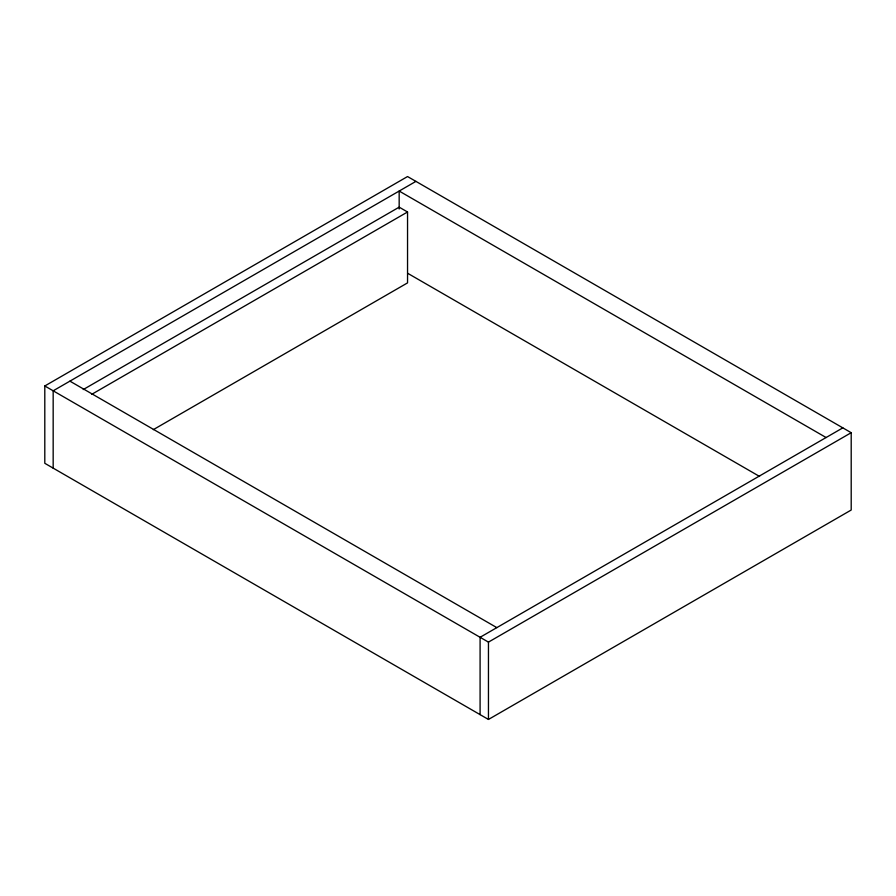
<?xml version="1.0" encoding="UTF-8"?>
<svg xmlns="http://www.w3.org/2000/svg" width="896" height="896" viewBox="0 0 896 896"><rect width="100%" height="100%" fill="white"/><g stroke="black" fill="none" stroke-linecap="round" stroke-linejoin="round"><path stroke-width="1.34" d="M44.8 385.974L407.546 176.546L851.2 432.701L851.2 510.026L488.454 719.454L44.8 463.299L44.8 385.974L488.454 642.118L851.2 432.701M415.912 181.384L53.166 390.813L53.166 468.138M83.227 389.57L399.168 207.155L407.546 211.994L407.546 282.878L153.339 429.643M91.605 394.397L407.546 211.994M842.834 427.862L480.088 637.291L480.088 714.616M826.09 437.528L399.168 191.05L399.168 209.003M407.635 273.269L759.573 476.448M69.91 381.147L496.832 627.626M488.454 642.118L488.454 719.454"/></g></svg>
